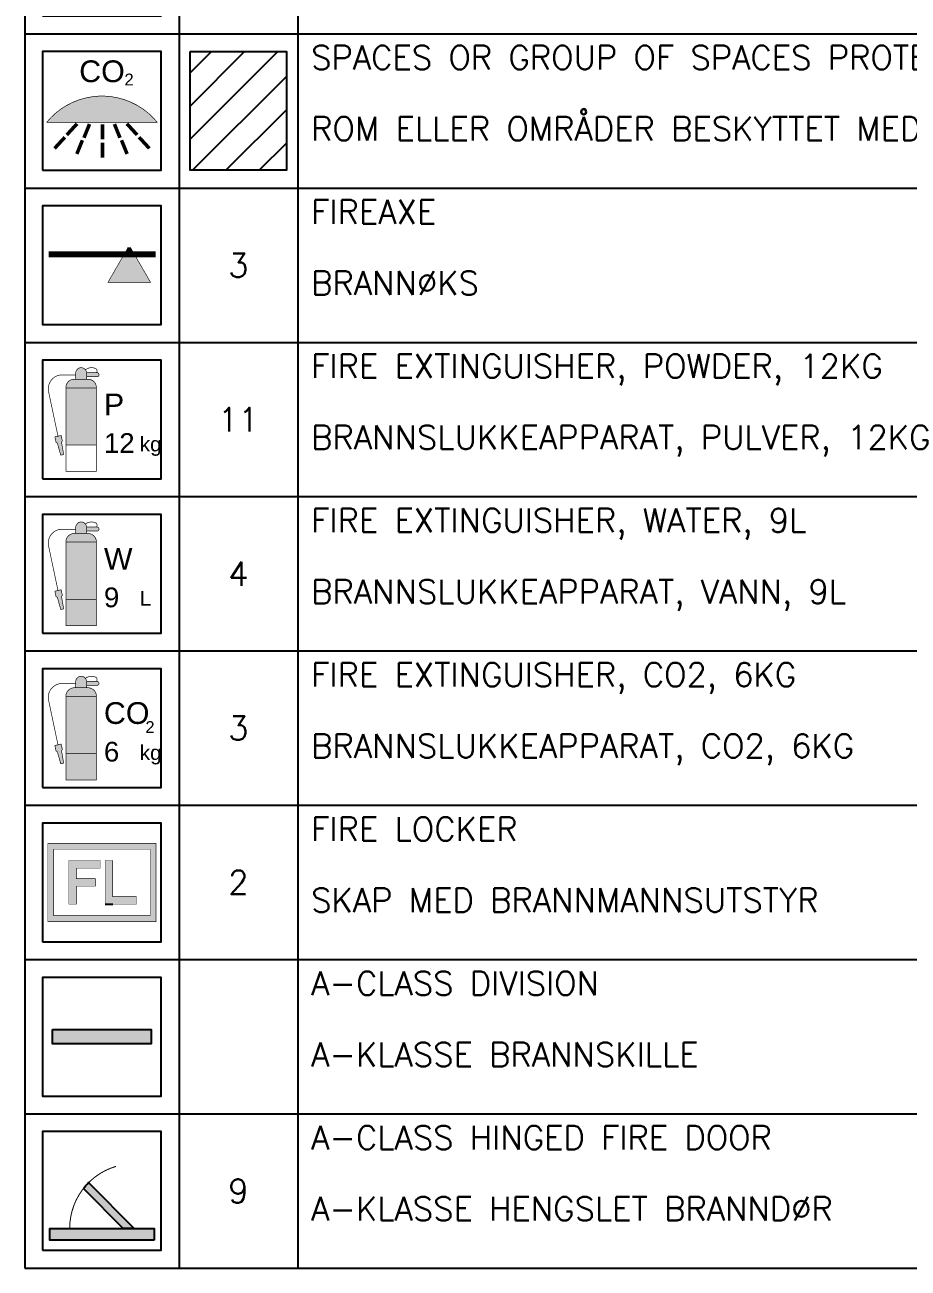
# Model space of a CAD drawing. Header units: millimetres. Extents: x 1084702 to 1166801, y 36632 to 124519.
# Drawn here: x 1132620 to 1138577, y 105189 to 113569 of the extents above; entities that cross this region are included whole.
import ezdxf
from ezdxf.enums import TextEntityAlignment as Align

# ---------------------------------------------------------------- set-up
doc = ezdxf.new("R2010")
doc.units = ezdxf.units.MM
doc.header["$LTSCALE"] = 250
doc.layers.get('0').update_dxf_attribs({"color": 255})
for name, color, linetype in [('%legend', 1, 'Continuous'), ('%symbol', 1, 'Continuous'), ('SAFECO1', 10, 'Continuous'), ('SAFECO253', 253, 'Continuous'), ('SAFECO3', 80, 'Continuous'), ('SAFECO7', 255, 'Continuous'), ('SAFETX1', 1, 'Continuous'), ('SAFETX2', 2, 'Continuous'), ('SAFETX7', 255, 'Continuous')]:
    doc.layers.add(name, color=color, linetype=linetype)
doc.styles.add('LEGEND TXT', font='romans.shx')
doc.styles.add('ROMANS', font='ROMANS.shx', dxfattribs={"height": 100})
doc.styles.add('SYMBOL TXT', font='arial.ttf')

# ---------------------------------------------------------------- blocks, each defined once
blk = doc.blocks.new('0 LEGEND')
at = {"color": 0, "linetype": 'ByBlock', "lineweight": -2}
for p, q in [((0, 0), (0, -1560)), ((1560, 0), (1560, -1560)), ((2760, 0), (2760, -1560)), ((0, -1560), (20160, -1560))]:
    blk.add_line(p, q, dxfattribs=at)
blk.add_lwpolyline([(180, -1380), (1380, -1380), (1380, -180), (180, -180)], close=True, dxfattribs=at)
at = {"layer": 'SAFETX7', "style": 'ROMANS'}
for tag, p in [('DESCRIPTION1', (2896.668000034348, -359.9999999313441)), ('COMMENT1', (13216.66800003433, -359.9999999313441)), ('DESCRIPTION2', (2898.46219999122, -719.999999862659)), ('COMMENT2', (13218.46219999122, -719.999999862659)), ('BESKRIVELSE3', (2896.668000034348, -1080.000000034343)), ('KOMMENTAR1', (13216.66800003433, -1080.000000034343)), ('BESKRIVELSE4', (2898.46219999122, -1439.999999965672)), ('KOMMENTAR2', (13218.46219999122, -1439.999999965672))]:
    blk.add_attdef(tag, p, '', height=240, dxfattribs=at)
blk.add_attdef('ANTALL', text='', height=240, dxfattribs=at).set_placement((2160, -780), align=Align.MIDDLE_CENTER)
blk = doc.blocks.new('A.2.32CO2_SYMB')
at = {"layer": 'SAFECO253'}
h = blk.add_hatch(color=256, dxfattribs=at)
h.dxf.hatch_style = 1
edge = h.paths.add_edge_path()
edge.add_arc((0, 27.53008758137003), 722.5498553279537, 39.07330987625712, 140.9266901237428)
edge.add_line((-560.9444348202087, 482.9635453758819), (560.9444348202378, 482.9635453758819))
at = {"layer": 'SAFECO7', "lineweight": -3}
blk.add_lwpolyline([(-600, 0), (600, 0), (600, 1200), (-600, 1200)], close=True, dxfattribs=at)
at = {"layer": 'SAFECO7', "const_width": 6.677909938335969}
blk.add_lwpolyline([(560.9444348202378, 482.9635453758819, 0.4761904761904734), (-560.9444348202087, 482.9635453758819)], format="xyb", close=True, dxfattribs=at)
at = {"layer": 'SAFECO7', "const_width": 35.99999999999999}
for points in [[(-251.9890598046477, 470.2758319587447), (-355.7053699782991, 357.5115273218107)], [(-126.0428692458372, 466.8305104297615), (-182.3538214490691, 328.1956370537664)], [(4.648681707127253, 462.6539760101296), (4.648681707127253, 312.1252464883)], [(126.0428692458663, 466.8305104297615), (182.3538214490691, 328.1956370537664)], [(251.9890598046768, 470.2758319587447), (355.7053699782991, 357.5115273218107)], [(-375.2712438206945, 333.9805713403184), (-478.9875539943168, 221.2162667033845)], [(-197.8996564441186, 303.4401060691889), (-254.2106086473214, 164.8052326932084)], [(4.648681707127253, 277.9141713351855), (4.648681707127253, 127.385441813356)], [(197.8996564441186, 303.4401060691889), (254.2106086473505, 164.8052326932084)], [(375.2712438207018, 333.9805713403184), (478.9875539943459, 221.2162667033845)]]:
    blk.add_lwpolyline(points, dxfattribs=at)
at = {"layer": 'SAFECO7', "style": 'SYMBOL TXT'}
blk.add_text('CO', height=220, dxfattribs=at).set_placement((0, 1000.789574347145), align=Align.MIDDLE_CENTER)
blk.add_text('2', height=120, dxfattribs=at).set_placement((227.6170264864631, 857.3352166131954))
at = {"layer": 'SAFETX1', "style": 'SYMBOL TXT'}
blk.add_attdef('CAP.', text='', height=200, dxfattribs=at).set_placement((0, 1340.708912784001), align=Align.MIDDLE_CENTER)
blk = doc.blocks.new('S.2.11_SYMB')
at = {"layer": 'SAFECO1'}
h = blk.add_hatch(color=256, dxfattribs=at)
h.dxf.hatch_style = 1
h.paths.add_polyline_path([(327.5876664981915, 710.6238577236363), (224.4123335017939, 710.6238577236363), (60, 425.8533427075599), (492, 425.8533427075599)])
at = {"layer": 'SAFECO7'}
blk.add_line((259.3887954153761, 771.2048668269708), (292.6112045846166, 771.2048668269708), dxfattribs=at)
blk.add_lwpolyline([(-600, 1200), (-600, 0), (600, 0), (600, 1200)], close=True, dxfattribs=at)
for points, const_width in [([(292.6112045846166, 771.2048668269708), (492, 425.8533427075599), (60, 425.8533427075599), (259.3887954153761, 771.2048668269708)], 5.999999999999997), ([(-539.3043665764271, 710.6238577236363), (543.1907376727177, 710.6238577236363)], 59.99999999999998)]:
    blk.add_lwpolyline(points, dxfattribs=dict(at, const_width=const_width))
blk.add_solid([(224.4123335018157, 710.6238577236363), (259.3887954153761, 771.2048668269708), (327.5876664981915, 710.6238577236363), (292.6112045846166, 771.2048668269708)], dxfattribs=at)
blk = doc.blocks.new('A.2.28P_SYMB')
at = {"layer": 'SAFECO1'}
h = blk.add_hatch(color=256, dxfattribs=at)
h.dxf.hatch_style = 1
h.paths.add_polyline_path([(-136.98573711887, 1007.763643413491), (-284.2340509355417, 1007.763643413491, 0.4030936584681062), (-365.1093429332832, 919.9768383659684), (-56.11044512109947, 919.9768383659684, 0.4030936584681056)])
h.paths.add_polyline_path([(-56.11044512109947, 919.9768383659684), (-365.1093429332832, 919.9768383659684), (-365.1093429332832, 341.7894338526385), (-56.11044512109947, 341.7894338526385)])
at = {"layer": 'SAFECO7'}
h = blk.add_hatch(color=256, dxfattribs=at)
h.dxf.hatch_style = 1
h.paths.add_polyline_path([(-50.91328311906545, 1073.204014953371), (-155.7842533717339, 1073.204014953371, -0.01851917549497845), (-155.6335192621918, 1069.135734109805), (-155.6335192621918, 1031.748305933521), (-50.91328311906545, 1031.748305933521, 1)])
h.paths.add_polyline_path([(-155.6335192621918, 1069.135734109805, 1), (-265.5862687922199, 1069.135734109805), (-265.5862687922199, 1007.763643413491), (-155.6335192621918, 1007.763643413491)])
h.paths.add_polyline_path([(-400.278349699307, 383.8385345074785), (-409.129117606557, 370.687012244467), (-387.2407776219479, 244.965728420153), (-417.0024106847704, 239.7841654965159), (-451.1629204739875, 361.1379463897174), (-464.8271326379327, 369.1746084033075), (-476.4818909197929, 424.2258354403893), (-444.911766650097, 430.9094678877445), (-413.5526307697291, 438.5218450415123)])
at = {"layer": 'SAFECO7', "lineweight": -3}
blk.add_lwpolyline([(-600, 0), (600, 0), (600, 1200), (-600, 1200)], close=True, dxfattribs=at)
at = {"layer": 'SAFECO7', "const_width": 6.677909938335969}
for points in [[(-444.911766650097, 430.9094678877445), (-539.9858602389286, 881.4410975569481, -0.4522246162348958), (-413.3046625163406, 1051.080306839576), (-265.5862687922199, 1051.080306839576)], [(-155.6335192621918, 1007.763643413462), (-155.6335192621918, 1069.135734109776, 0.9999999999999999), (-265.5862687922199, 1069.135734109776), (-265.5862687922199, 1007.763643413462)], [(-167.3499420821026, 1103.061805795296), (-157.9350127240468, 1108.993691496929, -0.2580867421388752), (-63.56318243607529, 1114.385633332233, -0.5132555327209466), (-56.31046597016393, 1073.204014953342)], [(-155.7842533717339, 1073.204014953342), (-50.91328311906545, 1073.204014953342, -0.9999999999999999), (-50.91328311906545, 1031.748305933492), (-155.6335192621918, 1031.748305933492)]]:
    blk.add_lwpolyline(points, format="xyb", dxfattribs=at)
blk.add_lwpolyline([(-136.98573711887, 1007.763643413462), (-284.2340509355417, 1007.763643413462, 0.4030936584681064), (-365.1093429332832, 919.9768383659393), (-56.11044512109947, 919.9768383659393, 0.4030936584681064)], format="xyb", close=True, dxfattribs=at)
blk.add_lwpolyline([(-56.11044512109947, 75.88789112518134), (-365.1093429332832, 75.88789112518134), (-365.1093429332832, 919.9768383659684), (-56.11044512109947, 919.9768383659684)], close=True, dxfattribs=at)
for points in [[(-387.5053195864893, 246.4851929127035), (-409.129117606557, 370.687012244467), (-400.278349699307, 383.8385345074785), (-413.5526307697291, 438.5218450415123), (-444.911766650097, 430.9094678877445), (-476.4818909197929, 424.2258354403893), (-464.8271326379327, 369.1746084033075), (-451.1629204739875, 361.1379463897174), (-417.0024106847704, 239.7841654965159), (-387.2407776219479, 244.965728420153)], [(-56.11044512109947, 341.7894338526385), (-365.1093429332832, 341.7894338526385)]]:
    blk.add_lwpolyline(points, dxfattribs=at)
at = {"layer": 'SAFECO7', "style": 'SYMBOL TXT'}
for s, height, p in [('P', 220, (19.63146323064575, 576.3211384304159)), ('kg', 150, (382.3290356016369, 231.8033425537578))]:
    blk.add_text(s, height=height, dxfattribs=at).set_placement(p, align=Align.BOTTOM_LEFT)
blk.add_attdef('CAP.', text='', height=200, dxfattribs=at).set_placement((19.63146323064575, 201.7543019641889), align=Align.BOTTOM_LEFT)
blk = doc.blocks.new('A.2.28W_SYMB')
at = {"layer": 'SAFECO1'}
h = blk.add_hatch(color=256, dxfattribs=at)
h.dxf.hatch_style = 1
h.paths.add_polyline_path([(-136.98573711887, 1007.763643413495), (-284.2340509355417, 1007.763643413495, 0.4030936584681062), (-365.1093429332832, 919.9768383659721), (-56.11044512109947, 919.9768383659721, 0.4030936584681056)])
h.paths.add_polyline_path([(-56.11044512109947, 919.9768383659721), (-365.1093429332832, 919.9768383659721), (-365.1093429332832, 341.7894338526421), (-56.11044512109947, 341.7894338526421)])
at = {"layer": 'SAFECO3'}
h = blk.add_hatch(color=256, dxfattribs=at)
h.dxf.hatch_style = 1
h.paths.add_polyline_path([(-56.11044512109947, 341.7894338526421), (-365.1093429332832, 341.7894338526421), (-365.1093429332832, 75.88789112518498), (-56.11044512109947, 75.88789112518498)])
at = {"layer": 'SAFECO7'}
h = blk.add_hatch(color=256, dxfattribs=at)
h.dxf.hatch_style = 1
h.paths.add_polyline_path([(-50.91328311906545, 1073.204014953371), (-155.7842533717339, 1073.204014953371, -0.01851917549497845), (-155.6335192621918, 1069.135734109805), (-155.6335192621918, 1031.748305933521), (-50.91328311906545, 1031.748305933521, 1)])
h.paths.add_polyline_path([(-155.6335192621918, 1069.135734109805, 1), (-265.5862687922199, 1069.135734109805), (-265.5862687922199, 1007.763643413495), (-155.6335192621918, 1007.763643413495)])
h.paths.add_polyline_path([(-400.278349699307, 383.8385345074821), (-409.129117606557, 370.6870122444707), (-387.2407776219479, 244.9657284201567), (-417.0024106847704, 239.7841654965196), (-451.1629204739875, 361.137946389721), (-464.8271326379327, 369.1746084033111), (-476.4818909197929, 424.225835440393), (-444.911766650097, 430.9094678877482), (-413.5526307697291, 438.5218450415159)])
at = {"layer": 'SAFECO7', "lineweight": -3}
blk.add_lwpolyline([(-600, 3.637978807091713e-12), (600, 3.637978807091713e-12), (600, 1200), (-600, 1200)], close=True, dxfattribs=at)
at = {"layer": 'SAFECO7', "const_width": 6.677909938335969}
for points in [[(-444.911766650097, 430.9094678877482), (-539.9858602389286, 881.4410975569517, -0.4522246162348958), (-413.3046625163406, 1051.080306839576), (-265.5862687922199, 1051.080306839576)], [(-155.6335192621918, 1007.763643413524), (-155.6335192621918, 1069.135734109834, 0.9999999999999999), (-265.5862687922199, 1069.135734109834), (-265.5862687922199, 1007.763643413524)], [(-167.3499420821026, 1103.061805795354), (-157.9350127240468, 1108.993691496988, -0.2580867421388752), (-63.56318243607529, 1114.385633332276, -0.5132555327209466), (-56.31046597016393, 1073.2040149534)], [(-155.7842533717339, 1073.2040149534), (-50.91328311906545, 1073.2040149534, -0.9999999999999999), (-50.91328311906545, 1031.748305933535), (-155.6335192621918, 1031.748305933535)]]:
    blk.add_lwpolyline(points, format="xyb", dxfattribs=at)
blk.add_lwpolyline([(-136.98573711887, 1007.763643413524), (-284.2340509355417, 1007.763643413524, 0.4030936584681064), (-365.1093429332832, 919.9768383659866), (-56.11044512109947, 919.9768383659866, 0.4030936584681064)], format="xyb", close=True, dxfattribs=at)
blk.add_lwpolyline([(-56.11044512109947, 75.88789112518498), (-365.1093429332832, 75.88789112518498), (-365.1093429332832, 919.9768383659721), (-56.11044512109947, 919.9768383659721)], close=True, dxfattribs=at)
for points in [[(-387.5053195864893, 246.4851929127071), (-409.129117606557, 370.6870122444707), (-400.278349699307, 383.8385345074821), (-413.5526307697291, 438.5218450415159), (-444.911766650097, 430.9094678877482), (-476.4818909197929, 424.225835440393), (-464.8271326379327, 369.1746084033111), (-451.1629204739875, 361.137946389721), (-417.0024106847704, 239.7841654965196), (-387.2407776219479, 244.9657284201567)], [(-56.11044512109947, 341.7894338526421), (-365.1093429332832, 341.7894338526421)]]:
    blk.add_lwpolyline(points, dxfattribs=at)
at = {"layer": 'SAFECO7', "style": 'SYMBOL TXT'}
for s, height, p in [('W', 220, (19.63146323064575, 576.3211384304777)), ('L', 150, (382.3290356016369, 231.8033425537615))]:
    blk.add_text(s, height=height, dxfattribs=at).set_placement(p, align=Align.BOTTOM_LEFT)
blk.add_attdef('CAP.', text='', height=200, dxfattribs=at).set_placement((19.63146323064575, 201.7543019641926), align=Align.BOTTOM_LEFT)
blk = doc.blocks.new('A.2.28CO2_SYMB')
at = {"layer": 'SAFECO1'}
h = blk.add_hatch(color=256, dxfattribs=at)
h.dxf.hatch_style = 1
h.paths.add_polyline_path([(-136.98573711887, 1007.763643413491), (-284.2340509355417, 1007.763643413491, 0.4030936584681062), (-365.1093429332832, 919.9768383659539), (-56.11044512109947, 919.9768383659539, 0.4030936584681056)])
h.paths.add_polyline_path([(-56.11044512109947, 919.9768383659539), (-365.1093429332832, 919.9768383659539), (-365.1093429332832, 341.7894338526239), (-56.11044512109947, 341.7894338526239)])
at = {"layer": 'SAFECO253'}
h = blk.add_hatch(color=256, dxfattribs=at)
h.dxf.hatch_style = 1
h.paths.add_polyline_path([(-56.11044512109947, 341.7894338526239), (-365.1093429332832, 341.7894338526239), (-365.1093429332832, 75.88789112518134), (-56.11044512109947, 75.88789112518134)])
at = {"layer": 'SAFECO7'}
h = blk.add_hatch(color=256, dxfattribs=at)
h.dxf.hatch_style = 1
h.paths.add_polyline_path([(-50.91328311906545, 1073.204014953371), (-155.7842533717339, 1073.204014953371, -0.01851917549497845), (-155.6335192621918, 1069.135734109805), (-155.6335192621918, 1031.748305933506), (-50.91328311906545, 1031.748305933506, 1)])
h.paths.add_polyline_path([(-155.6335192621918, 1069.135734109805, 1), (-265.5862687922199, 1069.135734109805), (-265.5862687922199, 1007.763643413491), (-155.6335192621918, 1007.763643413491)])
h.paths.add_polyline_path([(-400.278349699307, 383.8385345074785), (-409.129117606557, 370.687012244467), (-387.2407776219479, 244.965728420153), (-417.0024106847704, 239.7841654965159), (-451.1629204739875, 361.1379463897028), (-464.8271326379327, 369.1746084033075), (-476.4818909197929, 424.2258354403893), (-444.911766650097, 430.90946788773), (-413.5526307697291, 438.5218450414977)])
at = {"layer": 'SAFECO7', "lineweight": -3}
blk.add_lwpolyline([(-600, 0), (600, 0), (600, 1200), (-600, 1200)], close=True, dxfattribs=at)
at = {"layer": 'SAFECO7', "const_width": 6.677909938335969}
for points in [[(-444.911766650097, 430.90946788773), (-539.9858602389286, 881.4410975569335, -0.4522246162348958), (-413.3046625163406, 1051.080306839562), (-265.5862687922199, 1051.080306839562)], [(-155.6335192621918, 1007.763643413491), (-155.6335192621918, 1069.135734109805, 0.9999999999999999), (-265.5862687922199, 1069.135734109805), (-265.5862687922199, 1007.763643413491)], [(-167.3499420821026, 1103.061805795325), (-157.9350127240468, 1108.993691496958, -0.2580867421388752), (-63.56318243607529, 1114.385633332247, -0.5132555327209466), (-56.31046597016393, 1073.204014953371)], [(-155.7842533717339, 1073.204014953371), (-50.91328311906545, 1073.204014953371, -0.9999999999999999), (-50.91328311906545, 1031.748305933506), (-155.6335192621918, 1031.748305933506)]]:
    blk.add_lwpolyline(points, format="xyb", dxfattribs=at)
blk.add_lwpolyline([(-136.98573711887, 1007.763643413491), (-284.2340509355417, 1007.763643413491, 0.4030936584681064), (-365.1093429332832, 919.9768383659539), (-56.11044512109947, 919.9768383659539, 0.4030936584681064)], format="xyb", close=True, dxfattribs=at)
blk.add_lwpolyline([(-56.11044512109947, 75.88789112518134), (-365.1093429332832, 75.88789112518134), (-365.1093429332832, 919.9768383659539), (-56.11044512109947, 919.9768383659539)], close=True, dxfattribs=at)
for points in [[(-387.5053195864893, 246.4851929127035), (-409.129117606557, 370.687012244467), (-400.278349699307, 383.8385345074785), (-413.5526307697291, 438.5218450414977), (-444.911766650097, 430.90946788773), (-476.4818909197929, 424.2258354403893), (-464.8271326379327, 369.1746084033075), (-451.1629204739875, 361.1379463897028), (-417.0024106847704, 239.7841654965159), (-387.2407776219479, 244.965728420153)], [(-56.11044512109947, 341.7894338526239), (-365.1093429332832, 341.7894338526239)]]:
    blk.add_lwpolyline(points, dxfattribs=at)
at = {"layer": 'SAFECO7', "style": 'SYMBOL TXT'}
for s, height, p in [('CO', 220, (19.63146323064575, 576.321138430445)), ('kg', 150, (382.3290356016369, 231.8033425537578))]:
    blk.add_text(s, height=height, dxfattribs=at).set_placement(p, align=Align.BOTTOM_LEFT)
blk.add_text('2', height=120, dxfattribs=at).set_placement((439.0021167430968, 549.9654956825543))
blk.add_attdef('CAP.', text='', height=200, dxfattribs=at).set_placement((19.63146323064575, 201.7543019641889), align=Align.BOTTOM_LEFT)
blk = doc.blocks.new('A.1.1_SYMB')
at = {"layer": 'SAFECO1'}
h = blk.add_hatch(color=256, dxfattribs=at)
h.dxf.hatch_style = 1
h.paths.add_polyline_path([(-499.0181117152679, 672.0000000000437), (499.0181117152679, 672.0000000000437), (499.0181117152679, 528), (-499.0181117152679, 528)])
blk.add_lwpolyline([(-499.0181117152679, 672.0000000000437), (499.0181117152679, 672.0000000000437), (499.0181117152679, 528), (-499.0181117152679, 528)], close=True, dxfattribs=at)
at = {"layer": 'SAFECO7'}
for points in [[(-600, 1200), (-600, 0), (600, 0), (600, 1200)], [(-499.0181117152679, 672.0000000000437), (499.0181117152679, 672.0000000000437), (499.0181117152679, 528), (-499.0181117152679, 528)]]:
    blk.add_lwpolyline(points, close=True, dxfattribs=at)
blk = doc.blocks.new('A.1.4_SYMB')
at = {"layer": 'SAFECO1'}
h = blk.add_hatch(color=256, dxfattribs=at)
h.dxf.hatch_style = 1
h.paths.add_polyline_path([(-187.8595245621254, 624.837506447162, -0.03038707687748393), (-135.2853936083993, 684.2221242408996), (326.5444449748029, 222.3922856576537), (214.5856962273683, 222.3922856576537)])
h.paths.add_polyline_path([(528.771940805018, 103.6420999789407), (-528.771940805018, 103.6420999789407), (-528.771940805018, 222.3922856576537), (528.771940805018, 222.3922856576537)])
at = {"layer": 'SAFECO7', "lineweight": -3}
blk.add_lwpolyline([(-600, 0), (600, 0), (600, 1200), (-600, 1200)], close=True, dxfattribs=at)
at = {"layer": 'SAFECO7', "const_width": 10}
blk.add_lwpolyline([(-326.5815762581769, 222.3922856576537, -0.3323672237556406), (141.4889325180702, 848.753249416608)], format="xyb", dxfattribs=at)
at = {"layer": 'SAFECO7'}
blk.add_lwpolyline([(-187.8595245621254, 624.837506447162, -0.03038707687748393), (-135.2853936083993, 684.2221242408996), (326.5444449748029, 222.3922856576537), (214.5856962273683, 222.3922856576537), (-187.8595245621254, 624.837506447162, -0.03038707687748393)], format="xyb", close=True, dxfattribs=at)
blk.add_lwpolyline([(528.771940805018, 103.6420999789407), (-528.771940805018, 103.6420999789407), (-528.771940805018, 222.3922856576537), (528.771940805018, 222.3922856576537)], close=True, dxfattribs=at)
blk = doc.blocks.new('A.2.31_SYMB')
at = {"layer": 'SAFECO1'}
h = blk.add_hatch(color=256, dxfattribs=at)
h.dxf.hatch_style = 1
h.paths.add_polyline_path([(-487.6201747804735, 936.0000000000018), (487.620174780488, 936.0000000000018), (487.620174780488, 264.0000000000018), (-487.6201747804735, 264.0000000000018)], flags=16)
h.paths.add_polyline_path([(-547.620174780488, 996.0000000000018), (547.620174780488, 996.0000000000018), (547.620174780488, 204.0000000000036), (-547.620174780488, 204.0000000000036)])
h = blk.add_hatch(color=256, dxfattribs=at)
h.dxf.hatch_style = 1
h.paths.add_polyline_path([(-66.97210486826953, 561.6000000000004), (-258.9721048682695, 561.6000000000004), (-258.9721048682695, 379.2000000000062), (-335.772104868287, 379.2000000000062), (-335.772104868287, 820.8000000000047), (-18.97210486826953, 820.8000000000047), (-18.97210486826953, 744.0000000000018), (-258.9721048682695, 744.0000000000018), (-258.9721048682695, 638.4000000000033), (-66.97210486826953, 638.4000000000033)])
h = blk.add_hatch(color=256, dxfattribs=at)
h.dxf.hatch_style = 1
h.paths.add_polyline_path([(108.4201747804764, 820.8000000000047), (31.62017478048801, 820.8000000000047), (31.62017478048801, 379.2000000000062), (108.4201747804764, 379.2000000000062), (348.4201747804764, 379.2000000000062), (348.4201747804764, 456.0000000000018), (108.4201747804764, 456.0000000000018), (108.4201747804764, 561.6000000000004), (108.4201747804764, 638.4000000000033)])
at = {"layer": 'SAFECO7'}
blk.add_line((31.62017478048801, 379.2000000000062), (108.4201747804764, 379.2000000000062), dxfattribs=at)
at = {"layer": 'SAFECO7', "lineweight": -3}
blk.add_lwpolyline([(-600, 3.637978807091713e-12), (600, 3.637978807091713e-12), (600, 1200.000000000002), (-600, 1200.000000000002)], close=True, dxfattribs=at)
at = {"layer": 'SAFECO7'}
for points, const_width in [([(-547.620174780488, 996.0000000000018), (547.620174780488, 996.0000000000018), (547.620174780488, 204.0000000000036), (-547.620174780488, 204.0000000000036)], 5.999999999999997), ([(-487.6201747804735, 936.0000000000018), (487.620174780488, 936.0000000000018), (487.620174780488, 264.0000000000018), (-487.6201747804735, 264.0000000000018)], 5.999999999999997), ([(-66.97210486826953, 561.6000000000004), (-258.9721048682695, 561.6000000000004), (-258.9721048682695, 379.2000000000062), (-335.772104868287, 379.2000000000062), (-335.772104868287, 820.8000000000047), (-18.97210486826953, 820.8000000000047), (-18.97210486826953, 744.0000000000018), (-258.9721048682695, 744.0000000000018), (-258.9721048682695, 638.4000000000033), (-66.97210486826953, 638.4000000000033)], 4.799999999999999), ([(108.4201747804764, 638.4000000000033), (108.4201747804764, 638.4000000000033), (108.4201747804764, 561.6000000000004), (108.4201747804764, 561.6000000000004), (108.4201747804764, 456.0000000000018), (348.4201747804764, 456.0000000000018), (348.4201747804764, 379.2000000000062), (31.62017478048801, 379.2000000000062), (31.62017478048801, 820.8000000000047), (108.4201747804764, 820.8000000000047), (108.4201747804764, 820.8000000000047), (108.4201747804764, 820.8000000000047)], 4.799999999999999)]:
    blk.add_lwpolyline(points, close=True, dxfattribs=dict(at, const_width=const_width))
at = {"layer": 'SAFETX1', "style": 'SYMBOL TXT'}
blk.add_attdef('NO.', text='', height=200, dxfattribs=at).set_placement((745.6670587044209, 600.0000000000091), align=Align.MIDDLE_LEFT)

msp = doc.modelspace()

# ---------------------------------------------------------------- hatches: boundary and pattern name
at = {"layer": '%symbol', "true_color": 0x939598}
h = msp.add_hatch(dxfattribs=at)
h.set_pattern_fill('ANSI31', color=252, scale=50)
h.set_pattern_definition([(45, (-13440, -1200.000000000204), (-112.2532015133644, 112.2532015133644), [])])
h.paths.add_polyline_path([(1133735.583613999, 113388.6001249047), (1134384.019200266, 113388.6001249047), (1134384.019200266, 112588.6001249047), (1133735.583613999, 112588.6001249047)])

# ---------------------------------------------------------------- linework, layer by layer
at = {"layer": '%symbol', "color": 252, "true_color": 0x939598}
msp.add_lwpolyline([(1133735.583613999, 113388.6001249047), (1134384.019200266, 113388.6001249047), (1134384.019200266, 112588.6001249047), (1133735.583613999, 112588.6001249047)], close=True, dxfattribs=at)

# ---------------------------------------------------------------- block references
at = {"layer": '%legend', "lineweight": -3, "xscale": 0.6666666666666666, "yscale": 0.6666666666666666, "zscale": 0.6666666666666666}
msp.add_blockref('0 LEGEND', (1132620.448824722, 114548.6001249047), dxfattribs=at)
at = {"layer": '%legend', "lineweight": -3}
ref = msp.add_blockref('0 LEGEND', (1132620.448824722, 113508.6001249047), dxfattribs=dict(at, xscale=0.6666666666666666, yscale=0.6666666666666666, zscale=0.6666666666666666))
ref.add_attrib('DESCRIPTION1', 'SPACES OR GROUP OF SPACES PROTECTED BY CO2', (1134551.560824744, 113268.6001249505), dxfattribs={"layer": 'SAFETX2', "lineweight": -2, "height": 160, "style": 'LEGEND TXT'})
ref.add_attrib('BESKRIVELSE3', 'ROM ELLER OMRÅDER BESKYTTET MED CO2', (1134551.560824744, 112788.6001248819), dxfattribs={"layer": 'SAFETX2', "lineweight": -2, "height": 160, "style": 'LEGEND TXT'})
ref = msp.add_blockref('0 LEGEND', (1132620.448824722, 112468.6001249047), dxfattribs=dict(at, xscale=0.6666666666666666, yscale=0.6666666666666666, zscale=0.6666666666666666))
ref.add_attrib('ANTALL', '3', dxfattribs={"layer": 'SAFETX2', "lineweight": -2, "height": 160, "style": 'LEGEND TXT'}).set_placement((1134060.448824722, 111948.6001249047), align=Align.MIDDLE_CENTER)
ref.add_attrib('DESCRIPTION1', 'FIREAXE', (1134551.560824744, 112228.6001249505), dxfattribs={"layer": 'SAFETX2', "lineweight": -2, "height": 160, "style": 'LEGEND TXT'})
ref.add_attrib('BESKRIVELSE3', 'BRANNØKS', (1134551.560824744, 111748.6001248818), dxfattribs={"layer": 'SAFETX2', "lineweight": -2, "height": 160, "style": 'LEGEND TXT'})
ref = msp.add_blockref('0 LEGEND', (1132620.448824722, 111428.6001249066), dxfattribs=dict(at, xscale=0.6666666666666666, yscale=0.6666666666666666, zscale=0.6666666666666666))
ref.add_attrib('ANTALL', '11', dxfattribs={"layer": 'SAFETX2', "lineweight": -2, "height": 160, "style": 'LEGEND TXT'}).set_placement((1134060.448824722, 110908.6001249066), align=Align.MIDDLE_CENTER)
ref.add_attrib('DESCRIPTION1', 'FIRE EXTINGUISHER, POWDER, 12KG', (1134551.560824744, 111188.6001249524), dxfattribs={"layer": 'SAFETX2', "lineweight": -2, "height": 160, "style": 'LEGEND TXT'})
ref.add_attrib('BESKRIVELSE3', 'BRANNSLUKKEAPPARAT, PULVER, 12KG', (1134551.560824744, 110708.6001248837), dxfattribs={"layer": 'SAFETX2', "lineweight": -2, "height": 160, "style": 'LEGEND TXT'})
ref = msp.add_blockref('0 LEGEND', (1132620.448824722, 110388.6001249047), dxfattribs=dict(at, xscale=0.6666666666666666, yscale=0.6666666666666666, zscale=0.6666666666666666))
ref.add_attrib('ANTALL', '4', dxfattribs={"layer": 'SAFETX2', "lineweight": -2, "height": 160, "style": 'LEGEND TXT'}).set_placement((1134060.448824722, 109868.6001249047), align=Align.MIDDLE_CENTER)
ref.add_attrib('DESCRIPTION1', 'FIRE EXTINGUISHER, WATER, 9L', (1134551.560824744, 110148.6001249505), dxfattribs={"layer": 'SAFETX2', "lineweight": -2, "height": 160, "style": 'LEGEND TXT'})
ref.add_attrib('BESKRIVELSE3', 'BRANNSLUKKEAPPARAT, VANN, 9L', (1134551.560824744, 109668.6001248819), dxfattribs={"layer": 'SAFETX2', "lineweight": -2, "height": 160, "style": 'LEGEND TXT'})
ref = msp.add_blockref('0 LEGEND', (1132620.448824722, 109348.6001249047), dxfattribs=dict(at, xscale=0.6666666666666666, yscale=0.6666666666666666, zscale=0.6666666666666666))
ref.add_attrib('ANTALL', '3', dxfattribs={"layer": 'SAFETX2', "lineweight": -2, "height": 160, "style": 'LEGEND TXT'}).set_placement((1134060.448824722, 108828.6001249047), align=Align.MIDDLE_CENTER)
ref.add_attrib('DESCRIPTION1', 'FIRE EXTINGUISHER, CO2, 6KG', (1134551.560824744, 109108.6001249505), dxfattribs={"layer": 'SAFETX2', "lineweight": -2, "height": 160, "style": 'LEGEND TXT'})
ref.add_attrib('BESKRIVELSE3', 'BRANNSLUKKEAPPARAT, CO2, 6KG', (1134551.560824744, 108628.6001248819), dxfattribs={"layer": 'SAFETX2', "lineweight": -2, "height": 160, "style": 'LEGEND TXT'})
ref = msp.add_blockref('0 LEGEND', (1132620.448824722, 108308.6001249047), dxfattribs=dict(at, xscale=0.6666666666666666, yscale=0.6666666666666666, zscale=0.6666666666666666))
ref.add_attrib('ANTALL', '2', dxfattribs={"layer": 'SAFETX2', "lineweight": -2, "height": 160, "style": 'LEGEND TXT'}).set_placement((1134060.448824722, 107788.6001249047), align=Align.MIDDLE_CENTER)
ref.add_attrib('DESCRIPTION1', 'FIRE LOCKER', (1134551.560824744, 108068.6001249505), dxfattribs={"layer": 'SAFETX2', "lineweight": -2, "height": 160, "style": 'LEGEND TXT'})
ref.add_attrib('BESKRIVELSE3', 'SKAP MED BRANNMANNSUTSTYR', (1134551.560824744, 107588.6001248819), dxfattribs={"layer": 'SAFETX2', "lineweight": -2, "height": 160, "style": 'LEGEND TXT'})
ref = msp.add_blockref('0 LEGEND', (1132620.448824722, 107268.6058865036), dxfattribs=dict(at, xscale=0.6666666666666666, yscale=0.6666666666666666, zscale=0.6666666666666666))
ref.add_attrib('DESCRIPTION1', 'A-CLASS DIVISION', (1134551.560824745, 107028.6058865495), dxfattribs={"layer": 'SAFETX2', "lineweight": -2, "height": 160, "style": 'LEGEND TXT'})
ref.add_attrib('BESKRIVELSE3', 'A-KLASSE BRANNSKILLE', (1134551.560824745, 106548.6058864808), dxfattribs={"layer": 'SAFETX2', "lineweight": -2, "height": 160, "style": 'LEGEND TXT'})
ref = msp.add_blockref('0 LEGEND', (1132620.448824722, 106228.6058865036), dxfattribs=dict(at, xscale=0.6666666666666666, yscale=0.6666666666666666, zscale=0.6666666666666666))
ref.add_attrib('ANTALL', '9', dxfattribs={"layer": 'SAFETX2', "lineweight": -2, "height": 160, "style": 'LEGEND TXT'}).set_placement((1134060.448824722, 105708.6058865036), align=Align.MIDDLE_CENTER)
ref.add_attrib('DESCRIPTION1', 'A-CLASS HINGED FIRE DOOR', (1134551.560824745, 105988.6058865494), dxfattribs={"layer": 'SAFETX2', "lineweight": -2, "height": 160, "style": 'LEGEND TXT'})
ref.add_attrib('BESKRIVELSE3', 'A-KLASSE HENGSLET BRANNDØR', (1134551.560824745, 105508.6058864808), dxfattribs={"layer": 'SAFETX2', "lineweight": -2, "height": 160, "style": 'LEGEND TXT'})
at = {"layer": '%symbol', "xscale": 0.6666666666666666, "yscale": 0.6666666666666666, "zscale": 0.6666666666666666}
for name, p in [('A.2.32CO2_SYMB', (1133140.448824722, 112588.6001249044)), ('S.2.11_SYMB', (1133140.448824722, 111548.6001249047)), ('A.2.31_SYMB', (1133140.448824722, 107388.6001249044)), ('A.1.1_SYMB', (1133140.448824722, 106348.6058865037)), ('A.1.4_SYMB', (1133140.448824722, 105308.6058865037))]:
    msp.add_blockref(name, p, dxfattribs=at)
at = {"layer": '%symbol'}
ref = msp.add_blockref('A.2.28P_SYMB', (1133140.448824722, 110508.6001249063), dxfattribs=dict(at, xscale=0.6666666666666666, yscale=0.6666666666666666, zscale=0.6666666666666666))
ref.add_attrib('CAP.', '12', dxfattribs={"layer": '0', "height": 133.3333333333333, "style": 'SYMBOL TXT'}).set_placement((1133153.536466875, 110643.1029928824), align=Align.BOTTOM_LEFT)
ref = msp.add_blockref('A.2.28W_SYMB', (1133140.448824722, 109468.6001249044), dxfattribs=dict(at, xscale=0.6666666666666666, yscale=0.6666666666666666, zscale=0.6666666666666666))
ref.add_attrib('CAP.', '9', dxfattribs={"layer": '0', "height": 133.3333333333333, "style": 'SYMBOL TXT'}).set_placement((1133153.536466875, 109603.1029928806), align=Align.BOTTOM_LEFT)
ref = msp.add_blockref('A.2.28CO2_SYMB', (1133140.448824722, 108428.6001249044), dxfattribs=dict(at, xscale=0.6666666666666666, yscale=0.6666666666666666, zscale=0.6666666666666666))
ref.add_attrib('CAP.', '6', dxfattribs={"layer": '0', "height": 133.3333333333333, "style": 'SYMBOL TXT'}).set_placement((1133153.536466875, 108563.1029928806), align=Align.BOTTOM_LEFT)

doc.saveas('drawing.dxf')
